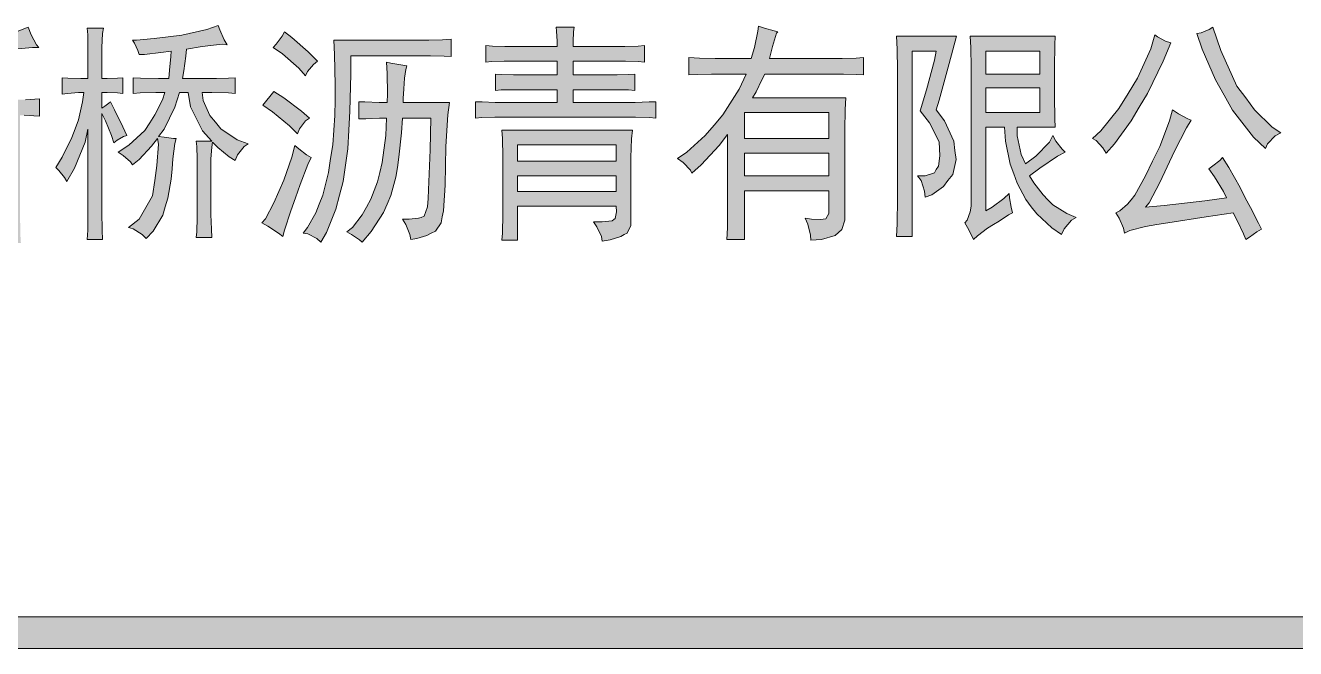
# Model space of a CAD drawing. Header units: millimetres. Extents: x 0 to 829, y 0 to 586.
# Drawn here: x 791.49 to 808.33, y 93.87 to 102.14 of the extents above; entities that cross this region are included whole.
import ezdxf

# ---------------------------------------------------------------- set-up
doc = ezdxf.new("R2010")
doc.units = ezdxf.units.MM

msp = doc.modelspace()

# ---------------------------------------------------------------- hatches: boundary and pattern name
h = msp.add_hatch(color=0)
h.dxf.hatch_style = 2
h.paths.add_polyline_path([(791.668611, 101.846944), (791.587472, 101.846944), (791.192361, 101.811667), (790.874861, 101.772861), (790.874861, 101.151972), (791.43225, 101.151972), (791.492222, 101.151972), (791.615694, 101.159028), (791.679194, 101.166083), (791.679194, 100.93325), (791.605111, 100.940306), (791.474583, 100.947361), (791.421667, 100.947361), (791.421667, 99.691472), (791.421667, 99.585639), (791.425194, 99.366917), (791.43225, 99.2505), (791.206472, 99.2505), (791.213528, 99.366917), (791.217056, 99.582111), (791.217056, 99.677361), (791.217056, 100.947361), (790.874861, 100.947361), (790.874861, 100.792139), (790.864278, 100.502861), (790.853694, 100.36175), (790.843111, 100.220639), (790.79725, 99.945472), (790.761972, 99.807889), (790.726694, 99.670306), (790.620861, 99.384556), (790.553833, 99.239917), (790.500917, 99.275194), (790.391556, 99.338694), (790.338639, 99.363389), (790.423306, 99.500972), (790.54325, 99.797306), (790.578528, 99.952528), (790.613806, 100.10775), (790.656139, 100.379389), (790.659667, 100.495806), (790.666722, 100.612222), (790.67025, 100.957944), (790.67025, 101.190778), (790.67025, 101.427139), (790.666722, 101.804611), (790.659667, 101.945722), (790.903083, 101.956306), (791.337, 102.040972), (791.5275, 102.115056), (791.569833, 102.016278), (791.640389, 101.882222)])
h = msp.add_hatch(color=0)
h.dxf.hatch_style = 2
h.paths.add_polyline_path([(792.663444, 100.580472), (792.631694, 100.67925), (792.554083, 100.873278), (792.504694, 100.968528), (792.504694, 99.776139), (792.504694, 99.659722), (792.508222, 99.423361), (792.515278, 99.299889), (792.310667, 99.299889), (792.317722, 99.423361), (792.32125, 99.659722), (792.32125, 99.776139), (792.32125, 100.763917), (792.285972, 100.591056), (792.144861, 100.245333), (792.042556, 100.068944), (792.010806, 100.121861), (791.936722, 100.213583), (791.894389, 100.252389), (791.979056, 100.389972), (792.106056, 100.651028), (792.151917, 100.767444), (792.19425, 100.887389), (792.250694, 101.127278), (792.268333, 101.25075), (792.19425, 101.25075), (792.049611, 101.236639), (791.979056, 101.226056), (791.979056, 101.444778), (792.053139, 101.437722), (792.226, 101.434194), (792.32125, 101.434194), (792.32125, 101.737583), (792.32125, 101.829306), (792.317722, 102.01275), (792.310667, 102.104472), (792.525861, 102.104472), (792.515278, 102.030389), (792.504694, 101.846944), (792.504694, 101.737583), (792.504694, 101.434194), (792.57525, 101.434194), (792.712833, 101.437722), (792.783389, 101.444778), (792.783389, 101.236639), (792.712833, 101.243694), (792.57525, 101.25075), (792.504694, 101.25075), (792.504694, 101.042611), (792.5435, 101.067306), (792.599944, 101.109639), (792.621111, 101.127278), (792.674028, 101.017917), (792.783389, 100.792139), (792.836306, 100.67925), (792.793972, 100.665139), (792.709306, 100.61575)])
h = msp.add_hatch(color=0)
h.dxf.hatch_style = 2
h.paths.add_polyline_path([(794.166278, 101.882222), (794.102778, 101.889278), (793.834667, 101.861056), (793.630056, 101.82225), (793.619472, 101.730528), (793.59125, 101.5365), (793.577139, 101.434194), (793.961667, 101.434194), (794.025167, 101.434194), (794.183917, 101.437722), (794.272111, 101.444778), (794.272111, 101.236639), (794.183917, 101.243694), (793.961667, 101.25075), (793.834667, 101.25075), (793.848778, 101.141389), (793.936972, 100.943833), (794.011056, 100.855639), (794.081611, 100.767444), (794.300333, 100.622806), (794.444972, 100.569889), (794.392056, 100.531083), (794.303861, 100.421722), (794.272111, 100.347639), (794.1945, 100.397028), (794.042806, 100.5205), (793.97225, 100.591056), (793.961667, 100.524028), (793.951083, 100.368806), (793.951083, 100.277083), (793.951083, 99.716167), (793.951083, 99.6315), (793.958139, 99.433944), (793.961667, 99.324583), (793.757056, 99.324583), (793.764111, 99.398667), (793.767639, 99.592694), (793.767639, 99.716167), (793.767639, 100.277083), (793.767639, 100.368806), (793.764111, 100.531083), (793.757056, 100.605167), (793.961667, 100.605167), (793.838194, 100.739222), (793.682972, 101.06025), (793.651222, 101.25075), (793.534806, 101.25075), (793.474833, 101.056722), (793.333722, 100.763917), (793.256111, 100.665139), (793.333722, 100.654556), (793.453667, 100.640444), (793.488944, 100.640444), (793.474833, 100.573417), (793.446611, 100.368806), (793.436028, 100.23475), (793.425444, 100.097167), (793.379583, 99.846694), (793.344306, 99.733806), (793.312556, 99.620917), (793.185556, 99.40925), (793.093833, 99.314), (793.040917, 99.366917), (792.920972, 99.441), (792.857472, 99.458639), (793.002111, 99.568), (793.1785, 99.878444), (793.206722, 100.079528), (793.234944, 100.280611), (793.256111, 100.562833), (793.245528, 100.640444), (793.164389, 100.538139), (792.998583, 100.36175), (792.910389, 100.287667), (792.885694, 100.33), (792.786917, 100.414667), (792.719889, 100.457), (792.864528, 100.548722), (793.076194, 100.746278), (793.143222, 100.848583), (793.21025, 100.950889), (793.309028, 101.151972), (793.340778, 101.25075), (793.220833, 101.25075), (793.012694, 101.243694), (792.920972, 101.236639), (792.920972, 101.444778), (793.01975, 101.437722), (793.256111, 101.434194), (793.393694, 101.434194), (793.404278, 101.543556), (793.421917, 101.727), (793.425444, 101.797556), (793.287861, 101.779917), (793.072667, 101.755222), (792.998583, 101.751694), (792.980944, 101.804611), (792.938611, 101.903389), (792.910389, 101.945722), (792.966833, 101.945722), (793.199667, 101.966889), (793.383111, 101.988056), (793.566556, 102.009222), (793.898167, 102.083306), (794.049861, 102.13975), (794.071028, 102.079778), (794.127472, 101.94925)])
h = msp.add_hatch(color=0)
h.dxf.hatch_style = 2
h.paths.add_polyline_path([(794.928278, 102.055083), (795.023528, 101.981), (795.24225, 101.786972), (795.365722, 101.6635), (795.312806, 101.621167), (795.231667, 101.525917), (795.206972, 101.469472), (795.11525, 101.571778), (794.900056, 101.762278), (794.776583, 101.846944), (794.818917, 101.889278), (794.896528, 101.995111)])
h = msp.add_hatch(color=0)
h.dxf.hatch_style = 2
h.paths.add_polyline_path([(798.7665, 102.115056), (798.759444, 102.055083), (798.755917, 101.928083), (798.755917, 101.861056), (799.345056, 101.861056), (799.440306, 101.861056), (799.616694, 101.864583), (799.697833, 101.871639), (799.697833, 101.652917), (799.616694, 101.659972), (799.447361, 101.6635), (799.355639, 101.6635), (798.755917, 101.6635), (798.755917, 101.483583), (799.270972, 101.483583), (799.338, 101.483583), (799.489694, 101.487111), (799.570833, 101.494167), (799.570833, 101.275444), (799.489694, 101.2825), (799.338, 101.286028), (799.270972, 101.286028), (798.755917, 101.286028), (798.755917, 101.116694), (799.472056, 101.116694), (799.574361, 101.116694), (799.761333, 101.12375), (799.849528, 101.127278), (799.849528, 100.908556), (799.768389, 100.915611), (799.581417, 100.922667), (799.472056, 100.922667), (797.799889, 100.922667), (797.715222, 100.922667), (797.542361, 100.915611), (797.457694, 100.908556), (797.457694, 101.127278), (797.549417, 101.12375), (797.71875, 101.116694), (797.799889, 101.116694), (798.540722, 101.116694), (798.540722, 101.286028), (798.046833, 101.286028), (797.962167, 101.286028), (797.799889, 101.2825), (797.725806, 101.275444), (797.725806, 101.494167), (797.799889, 101.487111), (797.962167, 101.483583), (798.046833, 101.483583), (798.540722, 101.483583), (798.540722, 101.6635), (797.930417, 101.6635), (797.838694, 101.6635), (797.672889, 101.659972), (797.595278, 101.652917), (797.595278, 101.871639), (797.683472, 101.864583), (797.849278, 101.861056), (797.930417, 101.861056), (798.540722, 101.861056), (798.540722, 101.931611), (798.533667, 102.062139), (798.530139, 102.115056)])
h = msp.add_hatch(color=0)
h.paths.add_polyline_path([(800.138806, 100.372333), (800.262278, 100.457), (800.502167, 100.67925), (800.622111, 100.816833), (800.738528, 100.954417), (800.953722, 101.293083), (801.048972, 101.494167), (800.664444, 101.494167), (800.586833, 101.494167), (800.399861, 101.487111), (800.286972, 101.483583), (800.286972, 101.712889), (800.428083, 101.705833), (800.636222, 101.702306), (800.706778, 101.702306), (801.112472, 101.702306), (801.158333, 101.846944), (801.204194, 102.062139), (801.21125, 102.129167), (801.292389, 102.104472), (801.419389, 102.065667), (801.468778, 102.055083), (801.451139, 102.037444), (801.398222, 101.861056), (801.359417, 101.702306), (802.22725, 101.702306), (802.318972, 101.702306), (802.505944, 101.705833), (802.604722, 101.712889), (802.604722, 101.483583), (802.505944, 101.487111), (802.336611, 101.494167), (802.262528, 101.494167), (801.295917, 101.494167), (801.257111, 101.416556), (801.1795, 101.257806), (801.133639, 101.176667), (802.368361, 101.176667), (802.361306, 101.024972), (802.357778, 100.749806), (802.357778, 100.629861), (802.357778, 99.642083), (802.357778, 99.557417), (802.315444, 99.430417), (802.273111, 99.391611), (802.22725, 99.352806), (802.047333, 99.299889), (801.906222, 99.289306), (801.902694, 99.356333), (801.863889, 99.500972), (801.832139, 99.582111), (801.913278, 99.568), (802.029694, 99.564472), (802.0685, 99.568), (802.103778, 99.575056), (802.142583, 99.642083), (802.142583, 99.702056), (802.142583, 99.945472), (801.027806, 99.945472), (801.027806, 99.299889), (800.791444, 99.299889), (800.7985, 99.451583), (800.802028, 99.716167), (800.802028, 99.825528), (800.802028, 100.689833), (800.689139, 100.545194), (800.452778, 100.287667), (800.329306, 100.178306), (800.308139, 100.220639), (800.212889, 100.319417)])
h.paths.add_polyline_path([(802.142583, 100.640444), (802.142583, 100.982639), (801.027806, 100.982639), (801.027806, 100.640444)])
h.paths.add_polyline_path([(802.142583, 100.143028), (802.142583, 100.446417), (801.027806, 100.446417), (801.027806, 100.143028)])
h = msp.add_hatch(color=0)
h.dxf.hatch_style = 2
h.paths.add_polyline_path([(807.236694, 102.115056), (807.339, 101.804611), (807.554194, 101.335417), (807.670611, 101.176667), (807.787028, 101.017917), (808.019861, 100.788611), (808.136278, 100.714528), (808.062194, 100.672194), (807.959889, 100.566361), (807.931667, 100.506389), (807.772917, 100.658083), (807.49775, 101.014389), (807.384861, 101.215472), (807.271972, 101.416556), (807.092056, 101.82225), (807.0215, 102.030389), (807.081472, 102.040972), (807.187306, 102.083306)])
h = msp.add_hatch(color=0)
h.dxf.hatch_style = 2
h.paths.add_polyline_path([(795.408056, 99.264611), (795.355139, 99.314), (795.238722, 99.373972), (795.175222, 99.384556), (795.231667, 99.458639), (795.341028, 99.652667), (795.386889, 99.769083), (795.436278, 99.889028), (795.510361, 100.188889), (795.538583, 100.372333), (795.566806, 100.555778), (795.595028, 100.943833), (795.598556, 101.148444), (795.598556, 101.349528), (795.5915, 101.751694), (795.580917, 101.945722), (796.769778, 101.945722), (796.840333, 101.945722), (797.023778, 101.94925), (797.136667, 101.956306), (797.136667, 101.727), (797.044944, 101.730528), (796.8615, 101.737583), (796.769778, 101.737583), (795.806694, 101.737583), (795.806694, 101.494167), (795.792583, 101.000278), (795.778472, 100.749806), (795.767889, 100.502861), (795.704389, 100.068944), (795.655, 99.8855), (795.609139, 99.702056), (795.485667, 99.391611)])
h = msp.add_hatch(color=0)
h.dxf.hatch_style = 2
h.paths.add_polyline_path([(803.835917, 101.995111), (803.740667, 101.635278), (803.606611, 101.148444), (803.567806, 101.017917), (803.677167, 100.873278), (803.800639, 100.605167), (803.81475, 100.481694), (803.832389, 100.36175), (803.786528, 100.160667), (803.723028, 100.079528), (803.663056, 100.001917), (803.511361, 99.892556), (803.419639, 99.860806), (803.412583, 99.941944), (803.366722, 100.079528), (803.320861, 100.143028), (803.419639, 100.143028), (803.543111, 100.185361), (803.567806, 100.227694), (803.596028, 100.270028), (803.617194, 100.407611), (803.610139, 100.502861), (803.606611, 100.594583), (803.479611, 100.848583), (803.356139, 101.007333), (803.440806, 101.2825), (803.546639, 101.677611), (803.567806, 101.797556), (803.246778, 101.797556), (803.246778, 99.338694), (803.042167, 99.338694), (803.049222, 99.508028), (803.05275, 99.843167), (803.05275, 100.008972), (803.05275, 101.434194), (803.05275, 101.543556), (803.049222, 101.82225), (803.042167, 101.995111)])
h = msp.add_hatch(color=0)
h.paths.add_polyline_path([(805.144722, 101.995111), (805.141194, 101.882222), (805.134139, 101.578833), (805.134139, 101.384806), (805.134139, 101.194306), (805.141194, 100.897972), (805.144722, 100.788611), (804.64025, 100.788611), (804.64025, 100.672194), (804.693167, 100.428778), (804.749611, 100.301778), (804.887194, 100.404083), (805.070639, 100.591056), (805.112972, 100.67925), (805.155306, 100.605167), (805.236444, 100.495806), (805.27525, 100.457), (805.176472, 100.404083), (804.940111, 100.245333), (804.802528, 100.143028), (804.8625, 100.051306), (804.985972, 99.892556), (805.049472, 99.825528), (805.112972, 99.7585), (805.299944, 99.642083), (805.423417, 99.592694), (805.359917, 99.557417), (805.264667, 99.441), (805.229389, 99.363389), (805.102389, 99.451583), (804.901306, 99.638556), (804.827222, 99.733806), (804.756667, 99.829056), (804.64025, 100.047778), (804.594389, 100.17125), (804.548528, 100.29825), (804.485028, 100.605167), (804.470917, 100.788611), (804.223972, 100.788611), (804.223972, 99.677361), (804.308639, 99.72675), (804.463861, 99.843167), (804.534417, 99.910194), (804.537944, 99.85375), (804.559111, 99.72675), (804.57675, 99.652667), (804.527361, 99.624444), (804.403889, 99.543306), (804.326278, 99.497444), (804.248667, 99.448056), (804.114611, 99.349278), (804.061694, 99.299889), (804.040528, 99.349278), (803.980556, 99.458639), (803.945278, 99.518611), (803.977028, 99.557417), (804.019361, 99.666778), (804.029944, 99.740861), (804.029944, 101.458889), (804.029944, 101.578833), (804.026417, 101.846944), (804.019361, 101.995111)])
h.paths.add_polyline_path([(804.940111, 100.982639), (804.940111, 101.310722), (804.223972, 101.310722), (804.223972, 100.982639)])
h.paths.add_polyline_path([(804.940111, 101.494167), (804.940111, 101.797556), (804.223972, 101.797556), (804.223972, 101.494167)])
h = msp.add_hatch(color=0)
h.dxf.hatch_style = 2
h.paths.add_polyline_path([(806.679306, 101.906917), (806.577, 101.6635), (806.368861, 101.236639), (806.2595, 101.056722), (806.153667, 100.873278), (805.931417, 100.569889), (805.822056, 100.446417), (805.776194, 100.513444), (805.688, 100.612222), (805.638611, 100.640444), (805.7515, 100.739222), (805.987861, 101.035556), (806.111333, 101.236639), (806.234806, 101.437722), (806.411194, 101.829306), (806.464111, 102.016278), (806.502917, 101.988056), (806.60875, 101.931611)])
h = msp.add_hatch(color=0)
h.dxf.hatch_style = 2
h.paths.add_polyline_path([(796.600444, 99.299889), (796.589861, 99.363389), (796.536944, 99.497444), (796.491083, 99.568), (796.579278, 99.568), (796.70275, 99.582111), (796.738028, 99.592694), (796.776833, 99.606806), (796.822694, 99.730278), (796.82975, 99.843167), (796.836806, 99.956056), (796.857972, 100.48875), (796.868556, 100.908556), (796.491083, 100.908556), (796.476972, 100.714528), (796.441694, 100.389972), (796.424056, 100.255917), (796.402889, 100.125389), (796.335861, 99.881972), (796.29, 99.769083), (796.240611, 99.656194), (796.074806, 99.405722), (795.954861, 99.264611), (795.919583, 99.296361), (795.817278, 99.363389), (795.753778, 99.398667), (795.827861, 99.458639), (795.958389, 99.624444), (796.014833, 99.72675), (796.071278, 99.832583), (796.159472, 100.061889), (796.191222, 100.188889), (796.222972, 100.319417), (796.268833, 100.67925), (796.279417, 100.908556), (796.187694, 100.908556), (796.00425, 100.9015), (795.912528, 100.897972), (795.912528, 101.127278), (795.993667, 101.12375), (796.180639, 101.116694), (796.29, 101.116694), (796.293528, 101.233111), (796.29, 101.501222), (796.279417, 101.652917), (796.335861, 101.638806), (796.469917, 101.617639), (796.547528, 101.603528), (796.536944, 101.554139), (796.519306, 101.437722), (796.515778, 101.367167), (796.508722, 101.296611), (796.501667, 101.169611), (796.501667, 101.116694), (797.1155, 101.116694), (797.094333, 100.950889), (797.066111, 100.531083), (797.062583, 100.277083), (797.055528, 100.019556), (797.034361, 99.680889), (797.016722, 99.59975), (797.002611, 99.518611), (796.928528, 99.40925), (796.872083, 99.381028), (796.815639, 99.352806), (796.681583, 99.314)])
h = msp.add_hatch(color=0)
h.dxf.hatch_style = 2
h.paths.add_polyline_path([(794.787167, 101.261333), (794.917694, 101.176667), (795.154056, 101.000278), (795.259889, 100.908556), (795.206972, 100.873278), (795.125833, 100.767444), (795.097611, 100.700417), (794.995306, 100.80625), (794.766, 100.993222), (794.639, 101.081417), (794.674278, 101.127278), (794.751889, 101.219)])
h = msp.add_hatch(color=0)
h.dxf.hatch_style = 2
h.paths.add_polyline_path([(807.416611, 99.850222), (807.374278, 99.934889), (807.257861, 100.128917), (807.183778, 100.238278), (807.236694, 100.277083), (807.328417, 100.347639), (807.363694, 100.386444), (807.444833, 100.252389), (807.596528, 99.987806), (807.663556, 99.85375), (807.734111, 99.723222), (807.839944, 99.515083), (807.87875, 99.433944), (807.818778, 99.398667), (807.72, 99.331639), (807.674139, 99.299889), (807.642389, 99.373972), (807.557722, 99.550361), (807.504806, 99.652667), (807.144972, 99.59975), (806.636972, 99.518611), (806.492333, 99.497444), (806.344167, 99.47275), (806.1325, 99.416306), (806.065472, 99.384556), (806.051361, 99.448056), (805.991389, 99.582111), (805.949056, 99.652667), (806.001972, 99.677361), (806.104278, 99.765556), (806.153667, 99.825528), (806.199528, 99.8855), (806.344167, 100.143028), (806.435889, 100.337056), (806.531139, 100.531083), (806.661667, 100.873278), (806.700472, 101.017917), (806.781611, 100.965), (806.905083, 100.897972), (806.947417, 100.883861), (806.887444, 100.781556), (806.728694, 100.471111), (806.629917, 100.262972), (806.531139, 100.054833), (806.390028, 99.786722), (806.344167, 99.72675), (806.591111, 99.751444), (807.127333, 99.811417)])
h = msp.add_hatch(color=0)
h.paths.add_polyline_path([(799.024028, 99.532722), (799.136917, 99.532722), (799.270972, 99.546833), (799.292139, 99.564472), (799.313306, 99.578583), (799.327417, 99.666778), (799.323889, 99.740861), (798.015083, 99.740861), (798.015083, 99.289306), (797.810472, 99.289306), (797.817528, 99.384556), (797.821056, 99.635028), (797.821056, 99.786722), (797.821056, 100.262972), (797.821056, 100.397028), (797.817528, 100.640444), (797.810472, 100.749806), (799.539083, 100.749806), (799.5285, 100.633389), (799.517917, 100.386444), (799.517917, 100.252389), (799.517917, 99.557417), (799.517917, 99.483333), (799.472056, 99.384556), (799.429722, 99.363389), (799.387389, 99.338694), (799.24275, 99.296361), (799.140444, 99.275194), (799.129861, 99.338694), (799.069889, 99.465694)])
h.paths.add_polyline_path([(799.323889, 100.337056), (799.323889, 100.555778), (798.015083, 100.555778), (798.015083, 100.337056)])
h.paths.add_polyline_path([(799.323889, 99.934889), (799.323889, 100.143028), (798.015083, 100.143028), (798.015083, 99.934889)])
h = msp.add_hatch(color=0)
h.dxf.hatch_style = 2
h.paths.add_polyline_path([(795.281056, 100.386444), (795.238722, 100.294722), (795.132889, 100.030139), (795.072917, 99.85375), (795.009417, 99.680889), (794.928278, 99.423361), (794.907111, 99.338694), (794.847139, 99.384556), (794.706028, 99.476278), (794.628417, 99.518611), (794.674278, 99.575056), (794.787167, 99.783194), (794.850667, 99.934889), (794.917694, 100.086583), (795.023528, 100.389972), (795.065861, 100.545194), (795.11525, 100.502861), (795.221083, 100.421722)])
h = msp.add_hatch(color=0)
h.dxf.hatch_style = 2
h.paths.add_polyline_path([(770.131528, 93.870639), (770.131528, 94.293972), (819.471028, 94.293972), (819.471028, 93.870639)])

# ---------------------------------------------------------------- linework, layer by layer
at = {"color": 0, "lineweight": 0}
for points in [[(791.337, 102.040972), (791.5275, 102.115056), (791.569833, 102.016278), (791.640389, 101.882222), (791.668611, 101.846944), (791.587472, 101.846944), (791.192361, 101.811667)], [(791.492222, 101.151972), (791.615694, 101.159028), (791.679194, 101.166083), (791.679194, 100.93325), (791.605111, 100.940306), (791.474583, 100.947361)]]:
    msp.add_lwpolyline(points, dxfattribs=at)
for points in [[(792.663444, 100.580472), (792.631694, 100.67925), (792.554083, 100.873278), (792.504694, 100.968528), (792.504694, 99.776139), (792.504694, 99.659722), (792.508222, 99.423361), (792.515278, 99.299889), (792.310667, 99.299889), (792.317722, 99.423361), (792.32125, 99.659722), (792.32125, 99.776139), (792.32125, 100.763917), (792.285972, 100.591056), (792.144861, 100.245333), (792.042556, 100.068944), (792.010806, 100.121861), (791.936722, 100.213583), (791.894389, 100.252389), (791.979056, 100.389972), (792.106056, 100.651028), (792.151917, 100.767444), (792.19425, 100.887389), (792.250694, 101.127278), (792.268333, 101.25075), (792.19425, 101.25075), (792.049611, 101.236639), (791.979056, 101.226056), (791.979056, 101.444778), (792.053139, 101.437722), (792.226, 101.434194), (792.32125, 101.434194), (792.32125, 101.737583), (792.32125, 101.829306), (792.317722, 102.01275), (792.310667, 102.104472), (792.525861, 102.104472), (792.515278, 102.030389), (792.504694, 101.846944), (792.504694, 101.737583), (792.504694, 101.434194), (792.57525, 101.434194), (792.712833, 101.437722), (792.783389, 101.444778), (792.783389, 101.236639), (792.712833, 101.243694), (792.57525, 101.25075), (792.504694, 101.25075), (792.504694, 101.042611), (792.5435, 101.067306), (792.599944, 101.109639), (792.621111, 101.127278), (792.674028, 101.017917), (792.783389, 100.792139), (792.836306, 100.67925), (792.793972, 100.665139), (792.709306, 100.61575)], [(794.166278, 101.882222), (794.102778, 101.889278), (793.834667, 101.861056), (793.630056, 101.82225), (793.619472, 101.730528), (793.59125, 101.5365), (793.577139, 101.434194), (793.961667, 101.434194), (794.025167, 101.434194), (794.183917, 101.437722), (794.272111, 101.444778), (794.272111, 101.236639), (794.183917, 101.243694), (793.961667, 101.25075), (793.834667, 101.25075), (793.848778, 101.141389), (793.936972, 100.943833), (794.011056, 100.855639), (794.081611, 100.767444), (794.300333, 100.622806), (794.444972, 100.569889), (794.392056, 100.531083), (794.303861, 100.421722), (794.272111, 100.347639), (794.1945, 100.397028), (794.042806, 100.5205), (793.97225, 100.591056), (793.961667, 100.524028), (793.951083, 100.368806), (793.951083, 100.277083), (793.951083, 99.716167), (793.951083, 99.6315), (793.958139, 99.433944), (793.961667, 99.324583), (793.757056, 99.324583), (793.764111, 99.398667), (793.767639, 99.592694), (793.767639, 99.716167), (793.767639, 100.277083), (793.767639, 100.368806), (793.764111, 100.531083), (793.757056, 100.605167), (793.961667, 100.605167), (793.838194, 100.739222), (793.682972, 101.06025), (793.651222, 101.25075), (793.534806, 101.25075), (793.474833, 101.056722), (793.333722, 100.763917), (793.256111, 100.665139), (793.333722, 100.654556), (793.453667, 100.640444), (793.488944, 100.640444), (793.474833, 100.573417), (793.446611, 100.368806), (793.436028, 100.23475), (793.425444, 100.097167), (793.379583, 99.846694), (793.344306, 99.733806), (793.312556, 99.620917), (793.185556, 99.40925), (793.093833, 99.314), (793.040917, 99.366917), (792.920972, 99.441), (792.857472, 99.458639), (793.002111, 99.568), (793.1785, 99.878444), (793.206722, 100.079528), (793.234944, 100.280611), (793.256111, 100.562833), (793.245528, 100.640444), (793.164389, 100.538139), (792.998583, 100.36175), (792.910389, 100.287667), (792.885694, 100.33), (792.786917, 100.414667), (792.719889, 100.457), (792.864528, 100.548722), (793.076194, 100.746278), (793.143222, 100.848583), (793.21025, 100.950889), (793.309028, 101.151972), (793.340778, 101.25075), (793.220833, 101.25075), (793.012694, 101.243694), (792.920972, 101.236639), (792.920972, 101.444778), (793.01975, 101.437722), (793.256111, 101.434194), (793.393694, 101.434194), (793.404278, 101.543556), (793.421917, 101.727), (793.425444, 101.797556), (793.287861, 101.779917), (793.072667, 101.755222), (792.998583, 101.751694), (792.980944, 101.804611), (792.938611, 101.903389), (792.910389, 101.945722), (792.966833, 101.945722), (793.199667, 101.966889), (793.383111, 101.988056), (793.566556, 102.009222), (793.898167, 102.083306), (794.049861, 102.13975), (794.071028, 102.079778), (794.127472, 101.94925)], [(794.928278, 102.055083), (795.023528, 101.981), (795.24225, 101.786972), (795.365722, 101.6635), (795.312806, 101.621167), (795.231667, 101.525917), (795.206972, 101.469472), (795.11525, 101.571778), (794.900056, 101.762278), (794.776583, 101.846944), (794.818917, 101.889278), (794.896528, 101.995111)], [(798.7665, 102.115056), (798.759444, 102.055083), (798.755917, 101.928083), (798.755917, 101.861056), (799.345056, 101.861056), (799.440306, 101.861056), (799.616694, 101.864583), (799.697833, 101.871639), (799.697833, 101.652917), (799.616694, 101.659972), (799.447361, 101.6635), (799.355639, 101.6635), (798.755917, 101.6635), (798.755917, 101.483583), (799.270972, 101.483583), (799.338, 101.483583), (799.489694, 101.487111), (799.570833, 101.494167), (799.570833, 101.275444), (799.489694, 101.2825), (799.338, 101.286028), (799.270972, 101.286028), (798.755917, 101.286028), (798.755917, 101.116694), (799.472056, 101.116694), (799.574361, 101.116694), (799.761333, 101.12375), (799.849528, 101.127278), (799.849528, 100.908556), (799.768389, 100.915611), (799.581417, 100.922667), (799.472056, 100.922667), (797.799889, 100.922667), (797.715222, 100.922667), (797.542361, 100.915611), (797.457694, 100.908556), (797.457694, 101.127278), (797.549417, 101.12375), (797.71875, 101.116694), (797.799889, 101.116694), (798.540722, 101.116694), (798.540722, 101.286028), (798.046833, 101.286028), (797.962167, 101.286028), (797.799889, 101.2825), (797.725806, 101.275444), (797.725806, 101.494167), (797.799889, 101.487111), (797.962167, 101.483583), (798.046833, 101.483583), (798.540722, 101.483583), (798.540722, 101.6635), (797.930417, 101.6635), (797.838694, 101.6635), (797.672889, 101.659972), (797.595278, 101.652917), (797.595278, 101.871639), (797.683472, 101.864583), (797.849278, 101.861056), (797.930417, 101.861056), (798.540722, 101.861056), (798.540722, 101.931611), (798.533667, 102.062139), (798.530139, 102.115056)], [(800.138806, 100.372333), (800.262278, 100.457), (800.502167, 100.67925), (800.622111, 100.816833), (800.738528, 100.954417), (800.953722, 101.293083), (801.048972, 101.494167), (800.664444, 101.494167), (800.586833, 101.494167), (800.399861, 101.487111), (800.286972, 101.483583), (800.286972, 101.712889), (800.428083, 101.705833), (800.636222, 101.702306), (800.706778, 101.702306), (801.112472, 101.702306), (801.158333, 101.846944), (801.204194, 102.062139), (801.21125, 102.129167), (801.292389, 102.104472), (801.419389, 102.065667), (801.468778, 102.055083), (801.451139, 102.037444), (801.398222, 101.861056), (801.359417, 101.702306), (802.22725, 101.702306), (802.318972, 101.702306), (802.505944, 101.705833), (802.604722, 101.712889), (802.604722, 101.483583), (802.505944, 101.487111), (802.336611, 101.494167), (802.262528, 101.494167), (801.295917, 101.494167), (801.257111, 101.416556), (801.1795, 101.257806), (801.133639, 101.176667), (802.368361, 101.176667), (802.361306, 101.024972), (802.357778, 100.749806), (802.357778, 100.629861), (802.357778, 99.642083), (802.357778, 99.557417), (802.315444, 99.430417), (802.273111, 99.391611), (802.22725, 99.352806), (802.047333, 99.299889), (801.906222, 99.289306), (801.902694, 99.356333), (801.863889, 99.500972), (801.832139, 99.582111), (801.913278, 99.568), (802.029694, 99.564472), (802.0685, 99.568), (802.103778, 99.575056), (802.142583, 99.642083), (802.142583, 99.702056), (802.142583, 99.945472), (801.027806, 99.945472), (801.027806, 99.299889), (800.791444, 99.299889), (800.7985, 99.451583), (800.802028, 99.716167), (800.802028, 99.825528), (800.802028, 100.689833), (800.689139, 100.545194), (800.452778, 100.287667), (800.329306, 100.178306), (800.308139, 100.220639), (800.212889, 100.319417)], [(807.236694, 102.115056), (807.339, 101.804611), (807.554194, 101.335417), (807.670611, 101.176667), (807.787028, 101.017917), (808.019861, 100.788611), (808.136278, 100.714528), (808.062194, 100.672194), (807.959889, 100.566361), (807.931667, 100.506389), (807.772917, 100.658083), (807.49775, 101.014389), (807.384861, 101.215472), (807.271972, 101.416556), (807.092056, 101.82225), (807.0215, 102.030389), (807.081472, 102.040972), (807.187306, 102.083306)], [(795.408056, 99.264611), (795.355139, 99.314), (795.238722, 99.373972), (795.175222, 99.384556), (795.231667, 99.458639), (795.341028, 99.652667), (795.386889, 99.769083), (795.436278, 99.889028), (795.510361, 100.188889), (795.538583, 100.372333), (795.566806, 100.555778), (795.595028, 100.943833), (795.598556, 101.148444), (795.598556, 101.349528), (795.5915, 101.751694), (795.580917, 101.945722), (796.769778, 101.945722), (796.840333, 101.945722), (797.023778, 101.94925), (797.136667, 101.956306), (797.136667, 101.727), (797.044944, 101.730528), (796.8615, 101.737583), (796.769778, 101.737583), (795.806694, 101.737583), (795.806694, 101.494167), (795.792583, 101.000278), (795.778472, 100.749806), (795.767889, 100.502861), (795.704389, 100.068944), (795.655, 99.8855), (795.609139, 99.702056), (795.485667, 99.391611)], [(803.835917, 101.995111), (803.740667, 101.635278), (803.606611, 101.148444), (803.567806, 101.017917), (803.677167, 100.873278), (803.800639, 100.605167), (803.81475, 100.481694), (803.832389, 100.36175), (803.786528, 100.160667), (803.723028, 100.079528), (803.663056, 100.001917), (803.511361, 99.892556), (803.419639, 99.860806), (803.412583, 99.941944), (803.366722, 100.079528), (803.320861, 100.143028), (803.419639, 100.143028), (803.543111, 100.185361), (803.567806, 100.227694), (803.596028, 100.270028), (803.617194, 100.407611), (803.610139, 100.502861), (803.606611, 100.594583), (803.479611, 100.848583), (803.356139, 101.007333), (803.440806, 101.2825), (803.546639, 101.677611), (803.567806, 101.797556), (803.246778, 101.797556), (803.246778, 99.338694), (803.042167, 99.338694), (803.049222, 99.508028), (803.05275, 99.843167), (803.05275, 100.008972), (803.05275, 101.434194), (803.05275, 101.543556), (803.049222, 101.82225), (803.042167, 101.995111)], [(805.144722, 101.995111), (805.141194, 101.882222), (805.134139, 101.578833), (805.134139, 101.384806), (805.134139, 101.194306), (805.141194, 100.897972), (805.144722, 100.788611), (804.64025, 100.788611), (804.64025, 100.672194), (804.693167, 100.428778), (804.749611, 100.301778), (804.887194, 100.404083), (805.070639, 100.591056), (805.112972, 100.67925), (805.155306, 100.605167), (805.236444, 100.495806), (805.27525, 100.457), (805.176472, 100.404083), (804.940111, 100.245333), (804.802528, 100.143028), (804.8625, 100.051306), (804.985972, 99.892556), (805.049472, 99.825528), (805.112972, 99.7585), (805.299944, 99.642083), (805.423417, 99.592694), (805.359917, 99.557417), (805.264667, 99.441), (805.229389, 99.363389), (805.102389, 99.451583), (804.901306, 99.638556), (804.827222, 99.733806), (804.756667, 99.829056), (804.64025, 100.047778), (804.594389, 100.17125), (804.548528, 100.29825), (804.485028, 100.605167), (804.470917, 100.788611), (804.223972, 100.788611), (804.223972, 99.677361), (804.308639, 99.72675), (804.463861, 99.843167), (804.534417, 99.910194), (804.537944, 99.85375), (804.559111, 99.72675), (804.57675, 99.652667), (804.527361, 99.624444), (804.403889, 99.543306), (804.326278, 99.497444), (804.248667, 99.448056), (804.114611, 99.349278), (804.061694, 99.299889), (804.040528, 99.349278), (803.980556, 99.458639), (803.945278, 99.518611), (803.977028, 99.557417), (804.019361, 99.666778), (804.029944, 99.740861), (804.029944, 101.458889), (804.029944, 101.578833), (804.026417, 101.846944), (804.019361, 101.995111)], [(806.679306, 101.906917), (806.577, 101.6635), (806.368861, 101.236639), (806.2595, 101.056722), (806.153667, 100.873278), (805.931417, 100.569889), (805.822056, 100.446417), (805.776194, 100.513444), (805.688, 100.612222), (805.638611, 100.640444), (805.7515, 100.739222), (805.987861, 101.035556), (806.111333, 101.236639), (806.234806, 101.437722), (806.411194, 101.829306), (806.464111, 102.016278), (806.502917, 101.988056), (806.60875, 101.931611)], [(804.940111, 101.494167), (804.940111, 101.797556), (804.223972, 101.797556), (804.223972, 101.494167)], [(796.600444, 99.299889), (796.589861, 99.363389), (796.536944, 99.497444), (796.491083, 99.568), (796.579278, 99.568), (796.70275, 99.582111), (796.738028, 99.592694), (796.776833, 99.606806), (796.822694, 99.730278), (796.82975, 99.843167), (796.836806, 99.956056), (796.857972, 100.48875), (796.868556, 100.908556), (796.491083, 100.908556), (796.476972, 100.714528), (796.441694, 100.389972), (796.424056, 100.255917), (796.402889, 100.125389), (796.335861, 99.881972), (796.29, 99.769083), (796.240611, 99.656194), (796.074806, 99.405722), (795.954861, 99.264611), (795.919583, 99.296361), (795.817278, 99.363389), (795.753778, 99.398667), (795.827861, 99.458639), (795.958389, 99.624444), (796.014833, 99.72675), (796.071278, 99.832583), (796.159472, 100.061889), (796.191222, 100.188889), (796.222972, 100.319417), (796.268833, 100.67925), (796.279417, 100.908556), (796.187694, 100.908556), (796.00425, 100.9015), (795.912528, 100.897972), (795.912528, 101.127278), (795.993667, 101.12375), (796.180639, 101.116694), (796.29, 101.116694), (796.293528, 101.233111), (796.29, 101.501222), (796.279417, 101.652917), (796.335861, 101.638806), (796.469917, 101.617639), (796.547528, 101.603528), (796.536944, 101.554139), (796.519306, 101.437722), (796.515778, 101.367167), (796.508722, 101.296611), (796.501667, 101.169611), (796.501667, 101.116694), (797.1155, 101.116694), (797.094333, 100.950889), (797.066111, 100.531083), (797.062583, 100.277083), (797.055528, 100.019556), (797.034361, 99.680889), (797.016722, 99.59975), (797.002611, 99.518611), (796.928528, 99.40925), (796.872083, 99.381028), (796.815639, 99.352806), (796.681583, 99.314)], [(794.787167, 101.261333), (794.917694, 101.176667), (795.154056, 101.000278), (795.259889, 100.908556), (795.206972, 100.873278), (795.125833, 100.767444), (795.097611, 100.700417), (794.995306, 100.80625), (794.766, 100.993222), (794.639, 101.081417), (794.674278, 101.127278), (794.751889, 101.219)], [(804.940111, 100.982639), (804.940111, 101.310722), (804.223972, 101.310722), (804.223972, 100.982639)], [(802.142583, 100.640444), (802.142583, 100.982639), (801.027806, 100.982639), (801.027806, 100.640444)], [(807.416611, 99.850222), (807.374278, 99.934889), (807.257861, 100.128917), (807.183778, 100.238278), (807.236694, 100.277083), (807.328417, 100.347639), (807.363694, 100.386444), (807.444833, 100.252389), (807.596528, 99.987806), (807.663556, 99.85375), (807.734111, 99.723222), (807.839944, 99.515083), (807.87875, 99.433944), (807.818778, 99.398667), (807.72, 99.331639), (807.674139, 99.299889), (807.642389, 99.373972), (807.557722, 99.550361), (807.504806, 99.652667), (807.144972, 99.59975), (806.636972, 99.518611), (806.492333, 99.497444), (806.344167, 99.47275), (806.1325, 99.416306), (806.065472, 99.384556), (806.051361, 99.448056), (805.991389, 99.582111), (805.949056, 99.652667), (806.001972, 99.677361), (806.104278, 99.765556), (806.153667, 99.825528), (806.199528, 99.8855), (806.344167, 100.143028), (806.435889, 100.337056), (806.531139, 100.531083), (806.661667, 100.873278), (806.700472, 101.017917), (806.781611, 100.965), (806.905083, 100.897972), (806.947417, 100.883861), (806.887444, 100.781556), (806.728694, 100.471111), (806.629917, 100.262972), (806.531139, 100.054833), (806.390028, 99.786722), (806.344167, 99.72675), (806.591111, 99.751444), (807.127333, 99.811417)], [(799.024028, 99.532722), (799.136917, 99.532722), (799.270972, 99.546833), (799.292139, 99.564472), (799.313306, 99.578583), (799.327417, 99.666778), (799.323889, 99.740861), (798.015083, 99.740861), (798.015083, 99.289306), (797.810472, 99.289306), (797.817528, 99.384556), (797.821056, 99.635028), (797.821056, 99.786722), (797.821056, 100.262972), (797.821056, 100.397028), (797.817528, 100.640444), (797.810472, 100.749806), (799.539083, 100.749806), (799.5285, 100.633389), (799.517917, 100.386444), (799.517917, 100.252389), (799.517917, 99.557417), (799.517917, 99.483333), (799.472056, 99.384556), (799.429722, 99.363389), (799.387389, 99.338694), (799.24275, 99.296361), (799.140444, 99.275194), (799.129861, 99.338694), (799.069889, 99.465694)], [(795.281056, 100.386444), (795.238722, 100.294722), (795.132889, 100.030139), (795.072917, 99.85375), (795.009417, 99.680889), (794.928278, 99.423361), (794.907111, 99.338694), (794.847139, 99.384556), (794.706028, 99.476278), (794.628417, 99.518611), (794.674278, 99.575056), (794.787167, 99.783194), (794.850667, 99.934889), (794.917694, 100.086583), (795.023528, 100.389972), (795.065861, 100.545194), (795.11525, 100.502861), (795.221083, 100.421722)], [(799.323889, 100.337056), (799.323889, 100.555778), (798.015083, 100.555778), (798.015083, 100.337056)], [(802.142583, 100.143028), (802.142583, 100.446417), (801.027806, 100.446417), (801.027806, 100.143028)], [(799.323889, 99.934889), (799.323889, 100.143028), (798.015083, 100.143028), (798.015083, 99.934889)], [(770.131528, 93.870639), (770.131528, 94.293972), (819.471028, 94.293972), (819.471028, 93.870639)]]:
    msp.add_lwpolyline(points, close=True, dxfattribs=at)

doc.saveas('drawing.dxf')
